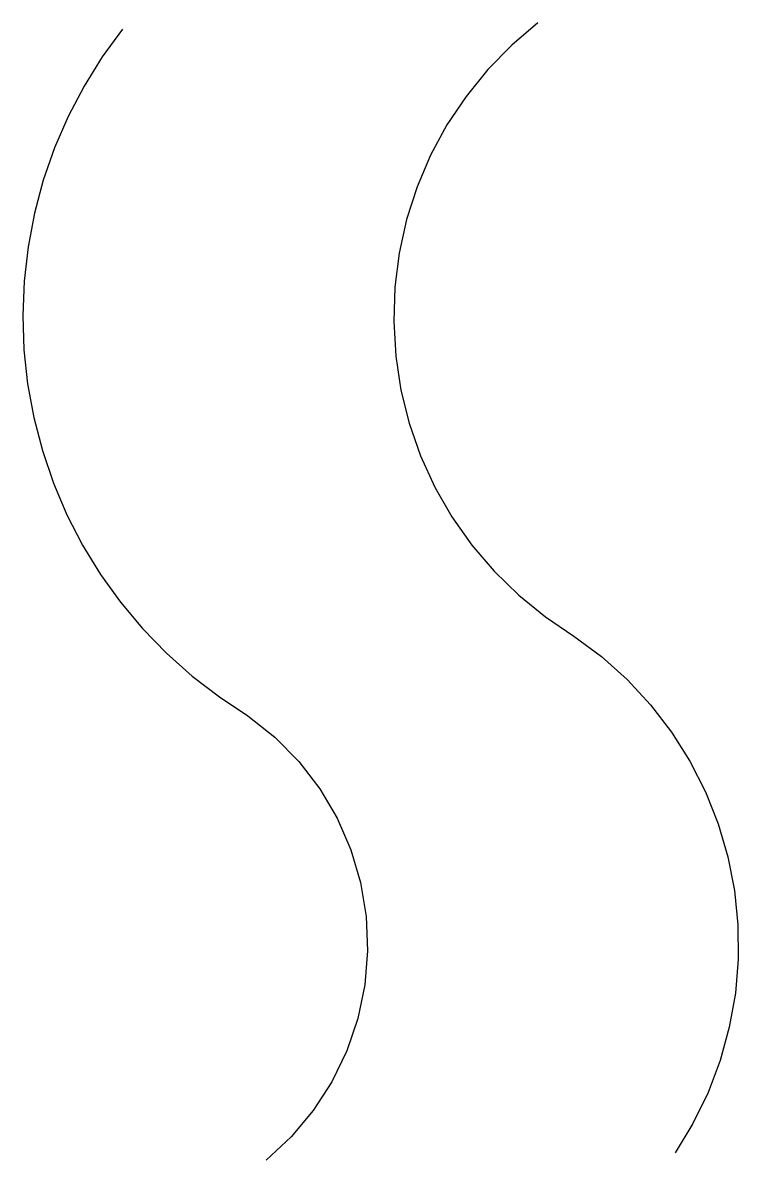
# Model space of a CAD drawing. Extents: x -0.1 to 0.61, y -0.55 to 0.58.
import ezdxf

# ---------------------------------------------------------------- set-up
doc = ezdxf.new("R2010")
doc.units = 0
doc.header["$MEASUREMENT"] = 0
doc.layers.add('SEPTICAD', color=7, linetype='CONTINUOUS')

msp = doc.modelspace()

# ---------------------------------------------------------------- wipeouts: each hides what was drawn before it
msp.add_wipeout([(-0.0021, 0.5733), (0.4098, 0.5796), (0.3838, 0.5575), (0.36, 0.5331), (0.3385, 0.5066), (0.3196, 0.4783), (0.3034, 0.4483), (0.29, 0.4169), (0.2796, 0.3845), (0.2722, 0.3512), (0.2679, 0.3174), (0.2668, 0.2833), (0.2688, 0.2492), (0.2739, 0.2155), (0.2821, 0.1825), (0.2934, 0.1503), (0.3076, 0.1193), (0.3245, 0.0897), (0.3442, 0.0618), (0.3663, 0.0359), (0.3907, 0.0121), (0.4172, -0.0093), (0.4455, -0.0284), (0.4729, -0.0487), (0.4983, -0.0715), (0.5215, -0.0965), (0.5422, -0.1235), (0.5604, -0.1523), (0.5759, -0.1827), (0.5885, -0.2144), (0.5981, -0.2471), (0.6046, -0.2806), (0.6081, -0.3145), (0.6084, -0.3486), (0.6055, -0.3825), (0.5995, -0.4161), (0.5904, -0.449), (0.5784, -0.4809), (0.5634, -0.5115), (0.5457, -0.5406), (0.1403, -0.548), (0.1651, -0.5248), (0.1869, -0.4988), (0.2054, -0.4702), (0.2202, -0.4396), (0.2312, -0.4075), (0.2381, -0.3742), (0.2409, -0.3403), (0.2395, -0.3063), (0.234, -0.2728), (0.2243, -0.2402), (0.2108, -0.209), (0.1935, -0.1797), (0.1728, -0.1528), (0.1489, -0.1286), (0.1223, -0.1075), (0.094, -0.0886), (0.067, -0.068), (0.0416, -0.0454), (0.0179, -0.021), (-0.004, 0.0051), (-0.0238, 0.0327), (-0.0416, 0.0617), (-0.0572, 0.0919), (-0.0705, 0.1232), (-0.0815, 0.1554), (-0.09, 0.1883), (-0.0962, 0.2217), (-0.0998, 0.2555), (-0.1009, 0.2895), (-0.0996, 0.3235), (-0.0957, 0.3573), (-0.0894, 0.3907), (-0.0806, 0.4235), (-0.0694, 0.4556), (-0.0559, 0.4868), (-0.0401, 0.5169), (-0.0221, 0.5458)]).dxf.layer = 'SEPTICAD'

# ---------------------------------------------------------------- next in the draw order: linework, layer by layer
at = {"layer": 'SEPTICAD'}
for points in [[(0.4098, 0.5796), (0.3838, 0.5575), (0.36, 0.5331), (0.3385, 0.5066), (0.3196, 0.4783), (0.3034, 0.4483), (0.29, 0.4169), (0.2796, 0.3845), (0.2722, 0.3512), (0.2679, 0.3174), (0.2668, 0.2833), (0.2688, 0.2492), (0.2739, 0.2155), (0.2821, 0.1825), (0.2934, 0.1503), (0.3076, 0.1193), (0.3245, 0.0897), (0.3442, 0.0618), (0.3663, 0.0359), (0.3907, 0.0121), (0.4172, -0.0093), (0.4455, -0.0284), (0.4729, -0.0487), (0.4983, -0.0715), (0.5215, -0.0965), (0.5422, -0.1235), (0.5604, -0.1523), (0.5759, -0.1827), (0.5885, -0.2144), (0.5981, -0.2471), (0.6046, -0.2806), (0.6081, -0.3145), (0.6084, -0.3486), (0.6055, -0.3825), (0.5995, -0.4161), (0.5904, -0.449), (0.5784, -0.4809), (0.5634, -0.5115), (0.5457, -0.5406)], [(-0.0021, 0.5733), (-0.0221, 0.5458), (-0.0401, 0.5169), (-0.0559, 0.4868), (-0.0694, 0.4556), (-0.0806, 0.4235), (-0.0894, 0.3907), (-0.0957, 0.3573), (-0.0996, 0.3235), (-0.1009, 0.2895), (-0.0998, 0.2555), (-0.0962, 0.2217), (-0.09, 0.1883), (-0.0815, 0.1554), (-0.0705, 0.1232), (-0.0572, 0.0919), (-0.0416, 0.0617), (-0.0238, 0.0327), (-0.004, 0.0051), (0.0179, -0.021), (0.0416, -0.0454), (0.067, -0.068), (0.094, -0.0886), (0.1223, -0.1075), (0.1489, -0.1286), (0.1728, -0.1528), (0.1935, -0.1797), (0.2108, -0.209), (0.2243, -0.2402), (0.234, -0.2728), (0.2395, -0.3063), (0.2409, -0.3403), (0.2381, -0.3742), (0.2312, -0.4075), (0.2202, -0.4396), (0.2054, -0.4702), (0.1869, -0.4988), (0.1651, -0.5248), (0.1403, -0.548)]]:
    msp.add_lwpolyline(points, dxfattribs=at)

doc.saveas('drawing.dxf')
